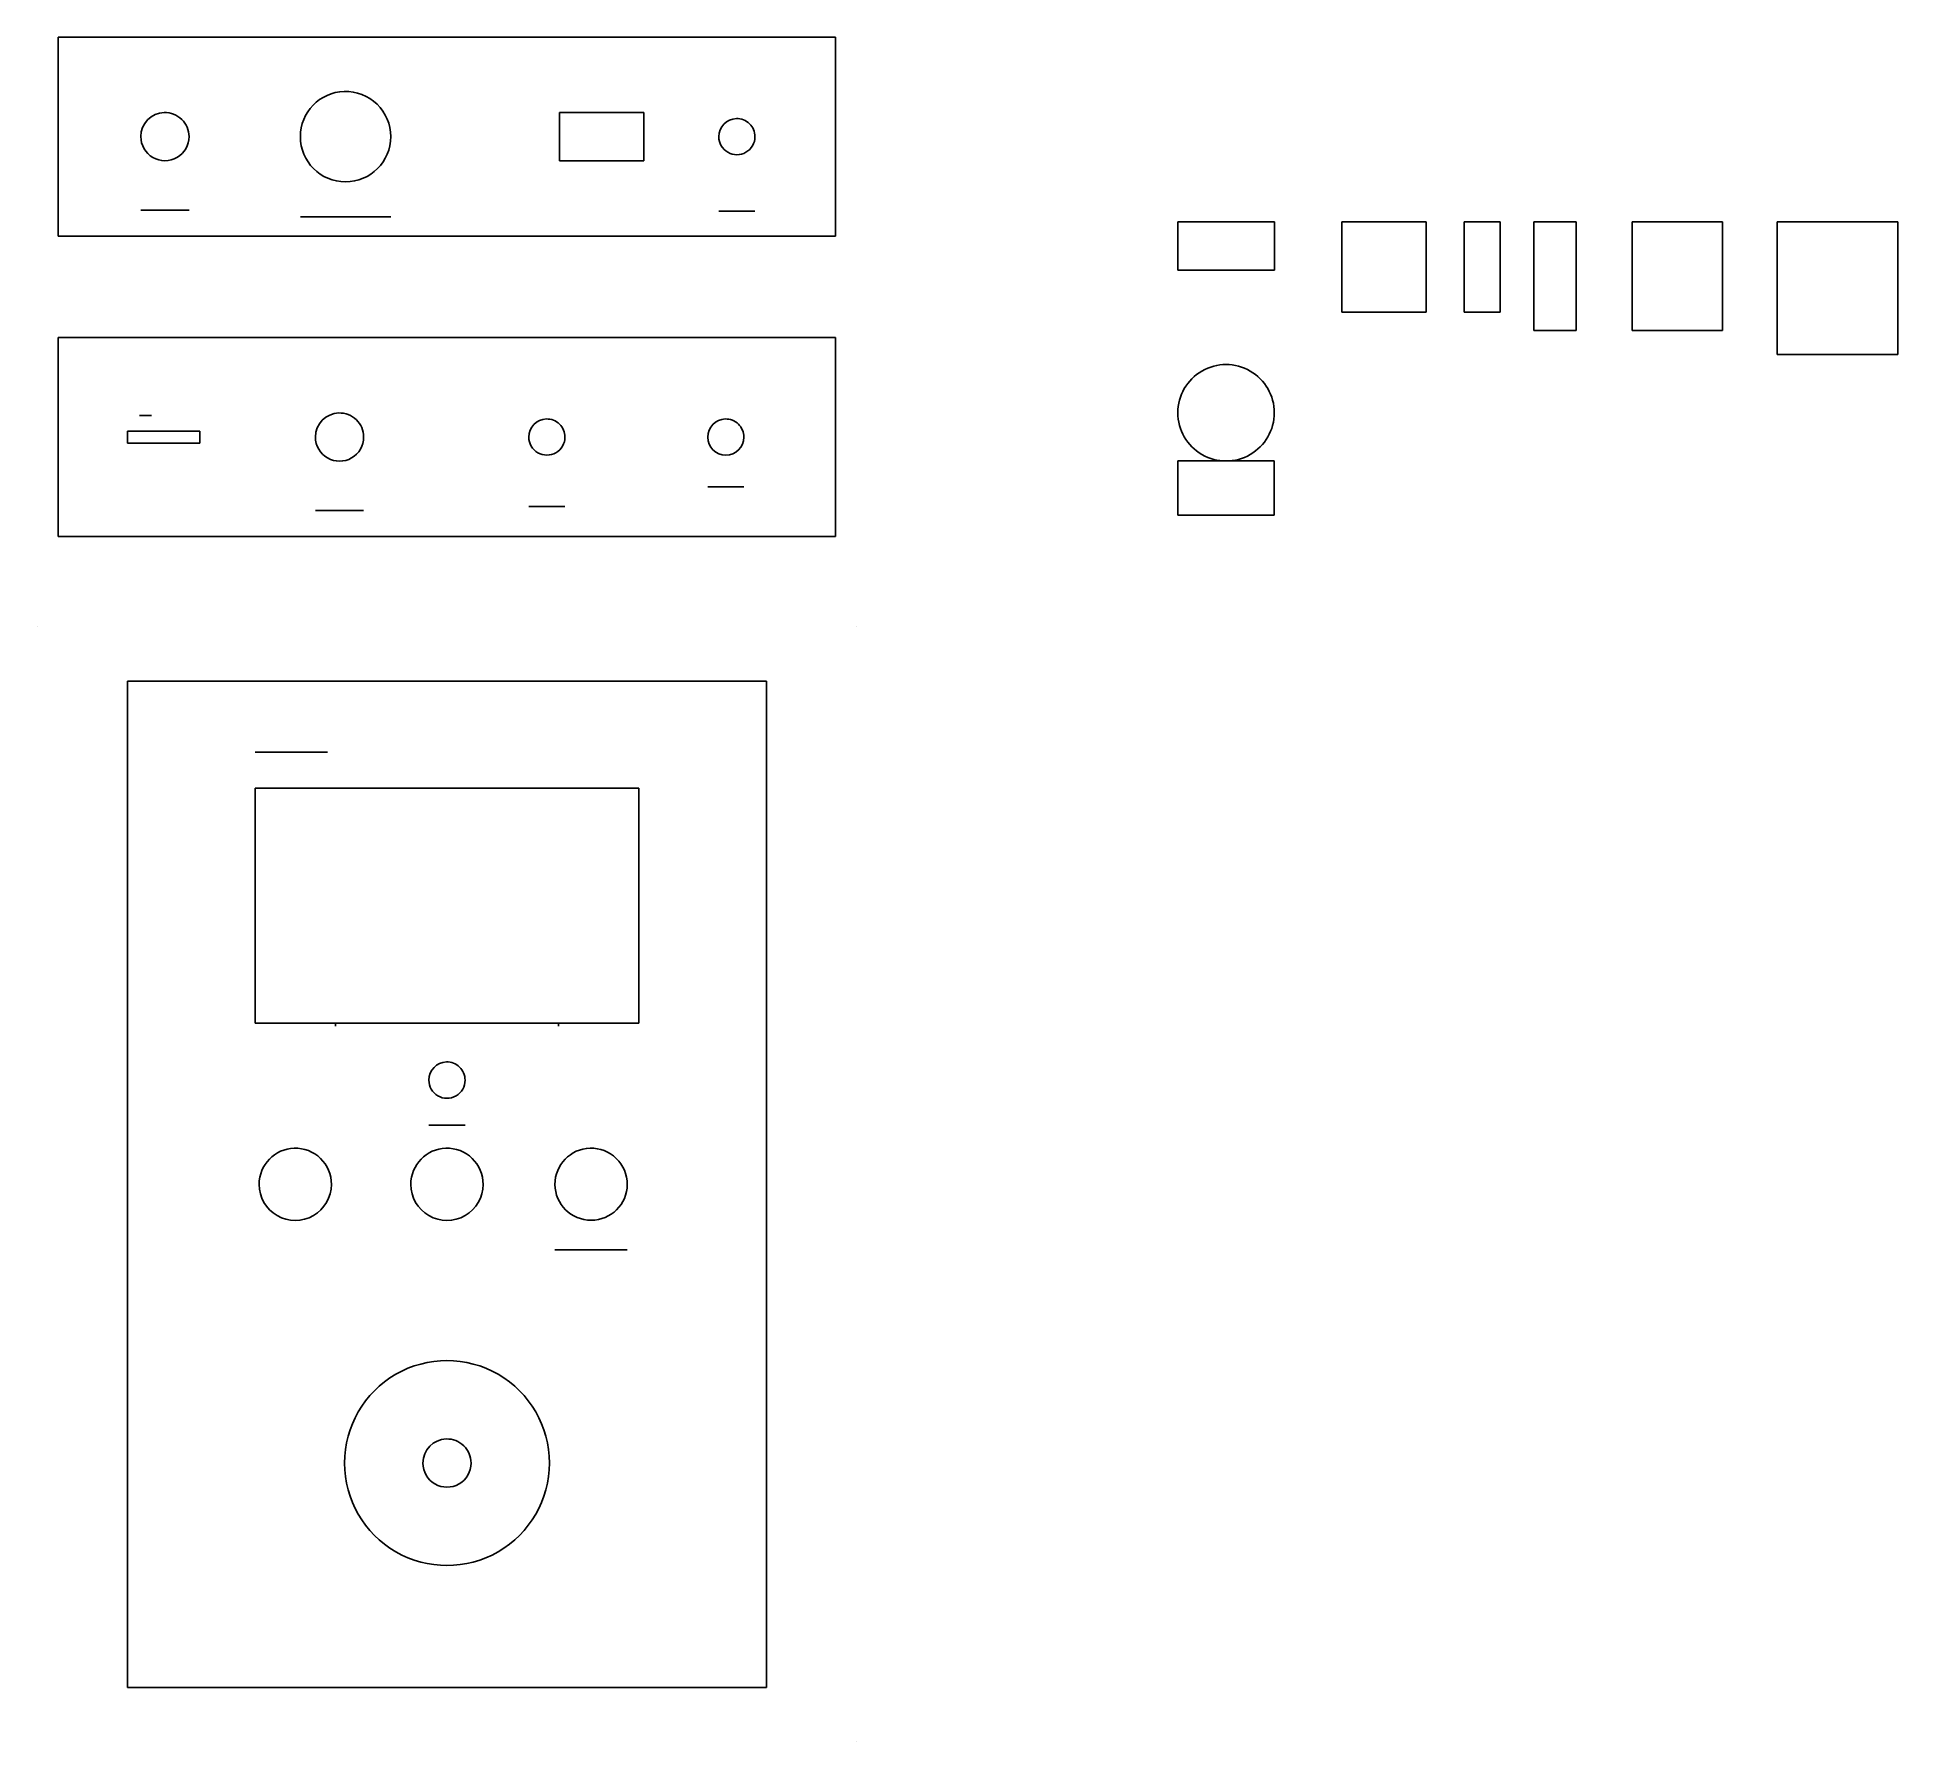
# Model space of a CAD drawing. Extents: x 0 to 875, y 0 to 802.
import ezdxf

# ---------------------------------------------------------------- set-up
doc = ezdxf.new("R2010")
doc.units = 0
doc.layers.get('0').update_dxf_attribs({"linetype": 'CONTINUOUS'})
doc.layers.add('COTAS', color=7, linetype='CONTINUOUS')
doc.layers.add('SIZES', color=7, linetype='CONTINUOUS')

msp = doc.modelspace()

# ---------------------------------------------------------------- linework, layer by layer
at = {"color": 7}
for p, q in [((9.921387, 801.770623), (9.921387, 708.227164)), ((375.590332, 801.770623), (9.921387, 801.770623)), ((9.921387, 801.770623), (9.921387, 801.770623)), ((375.590332, 708.227164), (375.590332, 801.770623)), ((144.41748, 776.248651), (144.41748, 776.248651)), ((59.749512, 766.331659), (59.749512, 766.331659)), ((245.646975, 766.337516), (285.331058, 766.337516)), ((245.646975, 743.660269), (245.646975, 766.337516)), ((245.646975, 766.337516), (245.646975, 766.337516)), ((285.331058, 766.337516), (285.331058, 743.660269)), ((328.894043, 763.501579), (328.894043, 763.501579)), ((285.331058, 743.660269), (245.646975, 743.660269)), ((9.921387, 708.227164), (375.590332, 708.227164)), ((9.921387, 660.471799), (9.921387, 566.929804)), ((375.590332, 660.471799), (9.921387, 660.471799)), ((9.921387, 660.471799), (9.921387, 660.471799)), ((375.590332, 566.929804), (375.590332, 660.471799)), ((141.890625, 625.034299), (141.890625, 625.034299)), ((239.512207, 622.204219), (239.512207, 622.204219)), ((323.664548, 622.204219), (323.664548, 622.204219)), ((42.462891, 616.535269), (76.479495, 616.535269)), ((42.462891, 610.866326), (42.462891, 616.535269)), ((42.462891, 616.535269), (42.462891, 616.535269)), ((76.479495, 616.535269), (76.479495, 610.866326)), ((76.479495, 610.866326), (42.462891, 610.866326)), ((9.921387, 566.929804), (375.590332, 566.929804)), ((0, 524.409449), (0, 524.409449)), ((385.511811, 524.409449), (385.511811, 524.409449)), ((385.511811, 524.409449), (385.511811, 524.409449)), ((42.520019, 498.898061), (42.520019, 25.511839)), ((342.991702, 498.898061), (42.520019, 498.898061)), ((42.520019, 498.898061), (42.520019, 498.898061)), ((342.991702, 25.511839), (342.991702, 498.898061)), ((102.57129, 448.582144), (282.940433, 448.582144)), ((102.57129, 338.031851), (102.57129, 448.582144)), ((102.57129, 448.582144), (102.57129, 448.582144)), ((282.940433, 448.582144), (282.940433, 338.031851)), ((282.940433, 338.031851), (102.57129, 338.031851)), ((140.31496, 338.032346), (140.31496, 336.614174)), ((245.19685, 336.614174), (245.19685, 338.032346)), ((192.508297, 319.774039), (192.508297, 319.774039)), ((120.899415, 279.205196), (120.899415, 279.205196)), ((192.259275, 279.205196), (192.259275, 279.205196)), ((260.063963, 279.205196), (260.063963, 279.205196)), ((192.424808, 142.435661), (192.424808, 142.435661)), ((240.944882, 131.102363), (240.944882, 131.102363)), ((42.520019, 25.511839), (342.991702, 25.511839)), ((385.511811, 0), (385.511811, 0)), ((385.511811, 0), (385.511811, 0))]:
    msp.add_line(p, q, dxfattribs=at)
for points in [[(123.777832, 754.998161), (123.777998, 766.498019), (132.922516, 775.913175), (144.41748, 776.248651)], [(144.41748, 776.248651), (150.161049, 776.416365), (155.727923, 774.252044), (159.849868, 770.24876)], [(159.849868, 770.24876), (163.971813, 766.245476), (166.297773, 760.744178), (166.297853, 754.998161)], [(48.741211, 754.998161), (48.741359, 761.131566), (53.61871, 766.152999), (59.749512, 766.331659)], [(59.749512, 766.331659), (62.812632, 766.420944), (65.781463, 765.266581), (67.979701, 763.131535)], [(67.979701, 763.131535), (70.17794, 760.996489), (71.418383, 758.062582), (71.418457, 754.998161)], [(320.635468, 754.998161), (320.633833, 759.600379), (324.29374, 763.368792), (328.894043, 763.501579)], [(328.894043, 763.501579), (331.191579, 763.567955), (333.41814, 762.701468), (335.066437, 761.099532)], [(54.410522, 745.178626), (50.90234, 747.204076), (48.741211, 750.947261), (48.741211, 754.998161)], [(71.418457, 754.998161), (71.418457, 750.947261), (69.257327, 747.204076), (65.749145, 745.178626)], [(145.037842, 733.738152), (133.296263, 733.738152), (123.777833, 743.256582), (123.777832, 754.998161)], [(166.297853, 754.998161), (166.297852, 743.256582), (156.779422, 733.738152), (145.037842, 733.738152)], [(324.887436, 747.633536), (322.256309, 749.152618), (320.635468, 751.959997), (320.635468, 754.998161)], [(337.643342, 754.998161), (337.643342, 751.959997), (336.022501, 749.152618), (333.391374, 747.633536)], [(335.066437, 761.099532), (336.714734, 759.497597), (337.644376, 757.296657), (337.643342, 754.998161)], [(65.749145, 745.178626), (62.240963, 743.153176), (57.918704, 743.153176), (54.410522, 745.178626)], [(333.391374, 747.633536), (330.760246, 746.114454), (327.518564, 746.114454), (324.887436, 747.633536)], [(130.882328, 613.700801), (130.882475, 619.834204), (135.759824, 624.855637), (141.890625, 625.034299)], [(141.890625, 625.034299), (144.953744, 625.123583), (147.922575, 623.96922), (150.120813, 621.834174)], [(150.120813, 621.834174), (152.319051, 619.699129), (153.559494, 616.765222), (153.559568, 613.700801)], [(231.25488, 613.700801), (231.253226, 618.302549), (234.912395, 622.070771), (239.512207, 622.204219)], [(239.512207, 622.204219), (241.809994, 622.270998), (244.036937, 621.40469), (245.685555, 619.80271)], [(315.405765, 613.700801), (315.404133, 618.303098), (319.064164, 622.071542), (323.664548, 622.204219)], [(323.664548, 622.204219), (325.962084, 622.270595), (328.188645, 621.404108), (329.836942, 619.802172)], [(136.551637, 603.881268), (133.043456, 605.906718), (130.882328, 609.649903), (130.882328, 613.700801)], [(153.559568, 613.700801), (153.559568, 609.649903), (151.398439, 605.906718), (147.890258, 603.881268)], [(235.506956, 606.335989), (232.875762, 607.85511), (231.25488, 610.66256), (231.25488, 613.700801)], [(248.263185, 613.700801), (248.263185, 610.66256), (246.642303, 607.85511), (244.011109, 606.335989)], [(245.685555, 619.80271), (247.334173, 618.20073), (248.264015, 615.999558), (248.263185, 613.700801)], [(323.909914, 605.196653), (319.213202, 605.196653), (315.405765, 609.00409), (315.405765, 613.700801)], [(332.414062, 613.700801), (332.414062, 609.00409), (328.606625, 605.196653), (323.909914, 605.196653)], [(329.836942, 619.802172), (331.485239, 618.200237), (332.414881, 615.999297), (332.414062, 613.700801)], [(244.011109, 606.335989), (241.379915, 604.816869), (238.13815, 604.816869), (235.506956, 606.335989)], [(147.890258, 603.881268), (144.382076, 601.855819), (140.059819, 601.855819), (136.551637, 603.881268)], [(184.25244, 311.275016), (184.253141, 315.874503), (187.910768, 319.639861), (192.508297, 319.774039)], [(192.508297, 319.774039), (194.805322, 319.840796), (197.031583, 318.975083), (198.680068, 317.374061)], [(198.680068, 317.374061), (200.328554, 315.773038), (201.258917, 313.57301), (201.259275, 311.275016)], [(188.476776, 303.832092), (185.831904, 305.372134), (184.218603, 308.214634), (184.25244, 311.275016)], [(201.259275, 311.275016), (201.293112, 308.214634), (199.679811, 305.372134), (197.034939, 303.832092)], [(197.034939, 303.832092), (194.390066, 302.292049), (191.121649, 302.292049), (188.476776, 303.832092)], [(104.387693, 262.204219), (104.387507, 271.404335), (111.703215, 278.936812), (120.899415, 279.205196)], [(120.899415, 279.205196), (125.494471, 279.339531), (129.948213, 277.608066), (133.245915, 274.405294)], [(133.245915, 274.405294), (136.543616, 271.202521), (138.404394, 266.801238), (138.404295, 262.204219)], [(175.74756, 262.204219), (175.747375, 271.404332), (183.063078, 278.936808), (192.259275, 279.205196)], [(192.259275, 279.205196), (196.854332, 279.339533), (201.308076, 277.608069), (204.60578, 274.405297)], [(204.60578, 274.405297), (207.903483, 271.202524), (209.764262, 266.801239), (209.764163, 262.204219)], [(243.552248, 262.204219), (243.552063, 271.404332), (250.867765, 278.936807), (260.063963, 279.205196)], [(260.063963, 279.205196), (264.658769, 279.339128), (269.112129, 277.607484), (272.409509, 274.404756)], [(272.409509, 274.404756), (275.706889, 271.202028), (277.567467, 266.800977), (277.56738, 262.204219)], [(112.891843, 247.474598), (107.629456, 250.512838), (104.387693, 256.127738), (104.387693, 262.204219)], [(138.404295, 262.204219), (138.404295, 256.127738), (135.162531, 250.512838), (129.900144, 247.474598)], [(184.251711, 247.474598), (178.989324, 250.512838), (175.74756, 256.127738), (175.74756, 262.204219)], [(209.764163, 262.204219), (209.764163, 256.127738), (206.522399, 250.512838), (201.260012, 247.474598)], [(260.559814, 245.298742), (251.206588, 245.298742), (243.60856, 252.851163), (243.552248, 262.204219)], [(277.56738, 262.204219), (277.511068, 252.851163), (269.913039, 245.298742), (260.559814, 245.298742)], [(129.900144, 247.474598), (124.637758, 244.436357), (118.15423, 244.436357), (112.891843, 247.474598)], [(201.260012, 247.474598), (195.997625, 244.436357), (189.514097, 244.436357), (184.251711, 247.474598)], [(216.85213, 172.84025), (201.941526, 181.449718), (183.570285, 181.449718), (168.659682, 172.84025)], [(168.659682, 172.84025), (153.749079, 164.230783), (144.564782, 148.320057), (144.56693, 131.102363)], [(240.944882, 131.102363), (240.94703, 148.320057), (231.762733, 164.230783), (216.85213, 172.84025)], [(181.418006, 131.102164), (181.418131, 137.235003), (186.294594, 142.256207), (192.424808, 142.435661)], [(192.424808, 142.435661), (195.488177, 142.525349), (198.457389, 141.371165), (200.655949, 139.236074)], [(200.655949, 139.236074), (202.854508, 137.100984), (204.095151, 134.166845), (204.095171, 131.102164)], [(144.56693, 131.102363), (144.564782, 113.884668), (153.749079, 97.973942), (168.659682, 89.364475)], [(187.087298, 121.282663), (183.579128, 123.308106), (181.418006, 127.051278), (181.418006, 131.102164)], [(204.095171, 131.102164), (204.095171, 127.051278), (201.93405, 123.308106), (198.42588, 121.282663)], [(216.85213, 89.364475), (231.762733, 97.973942), (240.94703, 113.884668), (240.944882, 131.102363)], [(198.42588, 121.282663), (194.91771, 119.257221), (190.595467, 119.257221), (187.087298, 121.282663)], [(168.659682, 89.364475), (183.570285, 80.755007), (201.941526, 80.755007), (216.85213, 89.364475)]]:
    msp.add_open_spline(points, degree=3, dxfattribs=at)
at = {"layer": 'COTAS', "color": 1}
for p, q in [((71.418626, 720.426109), (48.741461, 720.426109)), ((337.643123, 720.027776), (320.635245, 720.027776)), ((166.2981, 717.323321), (123.778418, 717.323321)), ((53.802007, 623.813246), (48.132715, 623.813246)), ((332.414348, 590.314961), (315.406477, 590.314961)), ((153.55983, 579.128516), (130.882665, 579.128516)), ((248.262615, 580.982929), (231.254738, 580.982929)), ((136.58655, 465.444236), (102.570802, 465.444236)), ((201.259845, 289.991719), (184.251967, 289.991719)), ((277.567778, 231.439744), (243.55203, 231.439744))]:
    msp.add_line(p, q, dxfattribs=at)
at = {"layer": 'SIZES', "color": 2}
for p, q in [((536.611215, 714.896456), (581.965545, 714.896456)), ((536.611215, 692.219291), (536.611215, 714.896456)), ((581.965545, 714.896456), (581.965545, 692.219291)), ((613.752652, 714.896456), (653.437695, 714.896456)), ((613.752652, 672.376774), (613.752652, 714.896456)), ((653.437695, 714.896456), (653.437695, 672.376774)), ((671.22963, 714.896456), (688.237507, 714.896456)), ((671.22963, 672.376774), (671.22963, 714.896456)), ((688.237507, 714.896456), (688.237507, 672.376774)), ((704.035762, 714.896456), (723.87828, 714.896456)), ((704.035762, 663.872839), (704.035762, 714.896456)), ((723.87828, 714.896456), (723.87828, 663.872839)), ((750.26955, 714.896456), (792.789225, 714.896456)), ((750.26955, 663.872839), (750.26955, 714.896456)), ((792.789225, 714.896456), (792.789225, 663.872839)), ((818.54505, 714.896456), (875.237925, 714.896456)), ((818.54505, 652.534256), (818.54505, 714.896456)), ((875.237925, 714.896456), (875.237925, 652.534256)), ((581.965545, 692.219291), (536.611215, 692.219291)), ((653.437695, 672.376774), (613.752652, 672.376774)), ((688.237507, 672.376774), (671.22963, 672.376774)), ((723.87828, 663.872839), (704.035762, 663.872839)), ((792.789225, 663.872839), (750.26955, 663.872839)), ((875.237925, 652.534256), (818.54505, 652.534256)), ((581.933565, 625.123766), (581.933565, 625.123766)), ((581.933565, 602.446601), (536.579235, 602.446601)), ((536.579235, 602.446601), (536.579235, 576.934789)), ((581.933565, 576.934789), (581.933565, 602.446601)), ((536.579235, 576.934789), (581.933565, 576.934789))]:
    msp.add_line(p, q, dxfattribs=at)
for points in [[(570.594983, 644.762767), (563.578643, 648.813653), (554.934157, 648.813653), (547.917818, 644.762767)], [(547.917818, 644.762767), (540.901478, 640.711882), (536.579235, 633.225537), (536.579235, 625.123766)], [(581.933565, 625.123766), (581.933565, 633.225537), (577.611322, 640.711882), (570.594983, 644.762767)], [(536.579235, 625.123766), (536.577151, 617.020606), (540.898938, 609.532086), (547.916134, 605.479904)], [(570.596666, 605.479904), (577.613862, 609.532086), (581.935649, 617.020606), (581.933565, 625.123766)], [(547.916134, 605.479904), (554.933329, 601.427723), (563.579471, 601.427723), (570.596666, 605.479904)]]:
    msp.add_open_spline(points, degree=3, dxfattribs=at)

doc.saveas('drawing.dxf')
